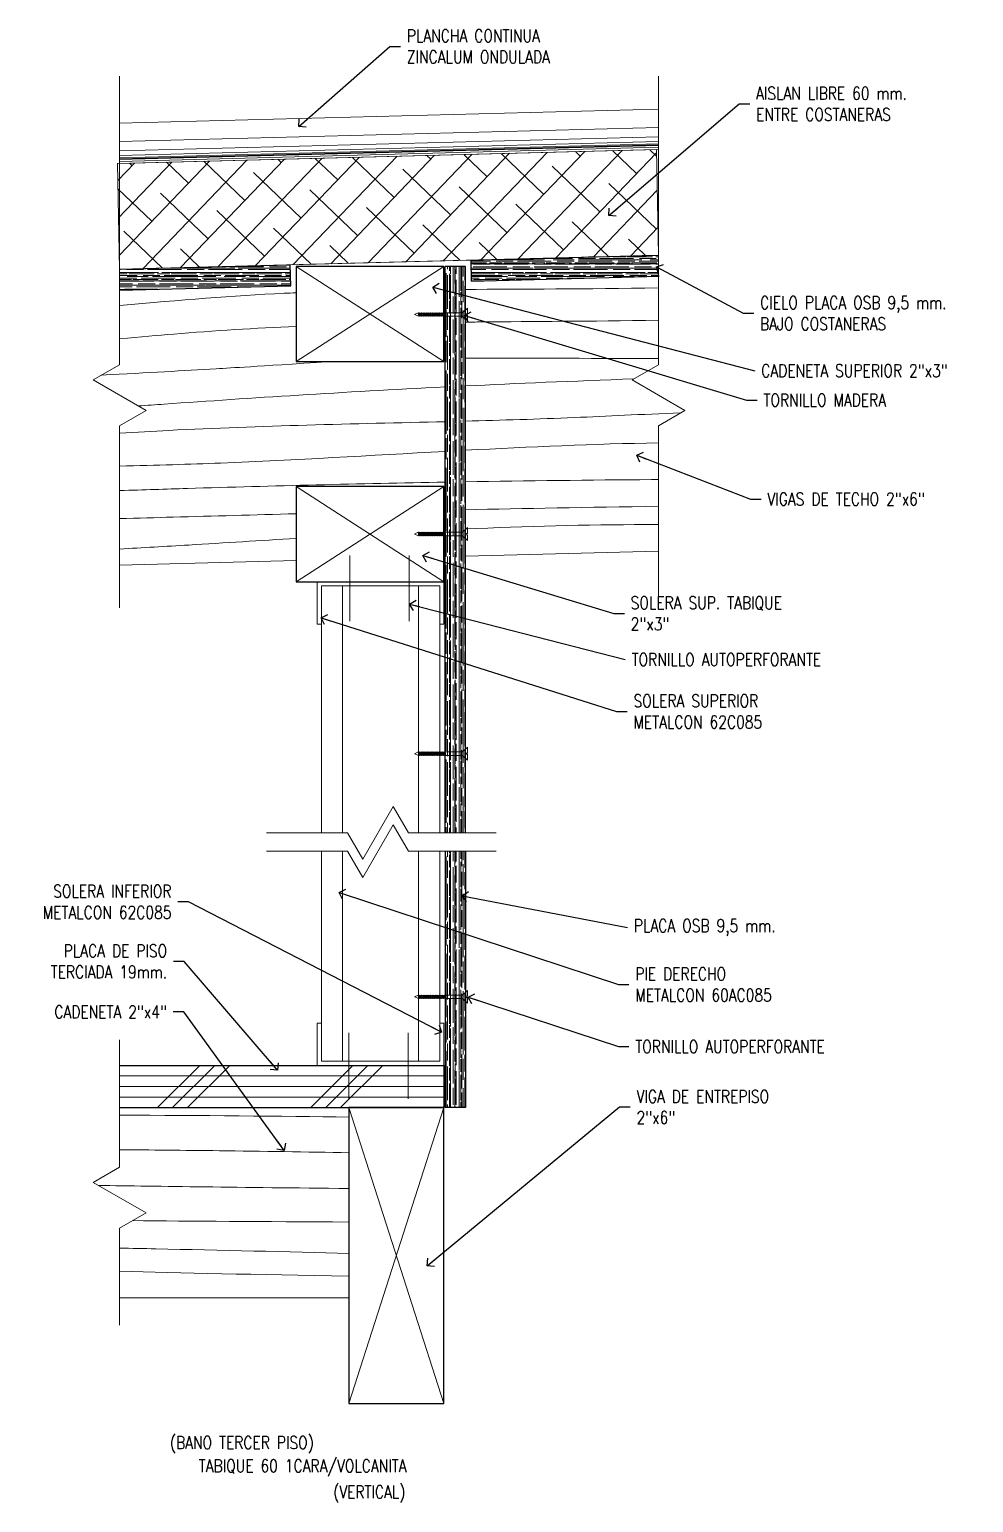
# Model space of a CAD drawing. Header units: metres. Extents: x -40 to 265, y 63 to 163.
# Drawn here: x -37.061 to -36.614, y 64.459 to 65.156 of the extents above; entities that cross this region are included whole.
import ezdxf

# ---------------------------------------------------------------- set-up
doc = ezdxf.new("R2010")
doc.units = ezdxf.units.M
doc.header["$LTSCALE"] = 5
doc.header["$MEASUREMENT"] = 0
doc.linetypes.add('CENTER', pattern=[2, 1.25, -0.25, 0.25, -0.25])
doc.layers.get('0').update_dxf_attribs({"color": 30})
for name, color, linetype, lineweight in [('A-ANNO-DIMS', 3, 'Continuous', 18), ('A-ANNO-SYMB', 3, 'Continuous', 18), ('A-ANNO-TEXT', 3, 'Continuous', 18), ('A-DETL-MBND', 3, 'Continuous', 18), ('A-DETL-MCUT', 4, 'Continuous', 25), ('A-DETL-PATT', 8, 'Continuous', 18)]:
    doc.layers.add(name, color=color, linetype=linetype, lineweight=lineweight)
doc.styles.add('E-ROMANS', font='romans.shx', dxfattribs={"width": 0.8})
doc.dimstyles.new('E-0001_ARW_18', dxfattribs={"dimscale": 0.001, "dimtxt": 1.8, "dimasz": 1.8, "dimexe": 0.9, "dimexo": 0.6, "dimgap": 0.9, "dimtad": 0, "dimdec": 0, "dimlfac": 1000, "dimzin": 0, "dimdsep": 46, "dimtxsty": 'E-ROMANS', "dimblk": 'OPEN90', "dimcen": 0.9, "dimclrd": 256, "dimclre": 256, "dimclrt": 256, "dimadec": 0, "dimazin": 0, "dimtfac": 1, "dimtdec": 0, "dimtmove": 1, "dimatfit": 3, "dimldrblk": 'OPEN90', "dimfxl": 1, "dimtfill": 1, "dimtolj": 1, "dimtzin": 0, "dimarcsym": 0})
pattern_1 = [(90, (0.5942899, -1.0666082), (-0.002, 0.0044), [0.03, -0.004, 0.01, -0.002]), (90, (0.59329, -1.0639482), (-0.00266, -0.002), [0.006, -0.00066, 0.012, -0.0015]), (90, (0.5925899, -1.0656082), (-0.00134, 0.0104), [0.016, -0.0028, 0.008, -0.002])]
pattern_2 = [(0, (0, -1.0666082), (0.0044, 0.002), [0.03, -0.004, 0.01, -0.002]), (0, (0.00266, -1.0656082), (-0.002, 0.00266), [0.006, -0.00066, 0.012, -0.0015]), (0, (0.001, -1.0649082), (0.0104, 0.00134), [0.016, -0.0028, 0.008, -0.002])]

# ---------------------------------------------------------------- blocks, each defined once
blk = doc.blocks.new('_Open90')
at = {"color": 0, "linetype": 'ByBlock', "lineweight": -2}
for p, q in [((0, 0), (-1, 0)), ((-0.5, 0.5), (0, 0)), ((0, 0), (-0.5, -0.5))]:
    blk.add_line(p, q, dxfattribs=at)

msp = doc.modelspace()

# ---------------------------------------------------------------- hatches: boundary and pattern name
at = {"layer": 'A-DETL-PATT'}
h = msp.add_hatch(dxfattribs=at)
h.set_pattern_fill('ANSI38', color=256, scale=0.1, angle=1.213731, style=0)
h.set_pattern_definition([(46.21373, (0, -1.066608), (-0.009024076, 0.0086496273), []), (136.21373, (0, -1.066608), (-0.0266977793, 0.0082751786), [0.03125, -0.01875])])
h.paths.add_polyline_path([(-37.019372, 65.092916), (-36.764316, 65.099547), (-36.763257, 65.049558), (-37.018313, 65.042927)])
h = msp.add_hatch(dxfattribs=at)
h.set_pattern_fill('AR-RROOF', color=256, scale=0.002, style=0)
h.set_pattern_definition(pattern_2)
h.paths.add_polyline_path([(-36.763257, 65.039555), (-36.763257, 65.049558), (-36.851999, 65.047251), (-36.851739, 65.037254)])
h = msp.add_hatch(dxfattribs=at)
h.set_pattern_fill('AR-RROOF', color=256, scale=0.002, style=0)
h.set_pattern_definition(pattern_2)
h.paths.add_polyline_path([(-37.018313, 65.042927), (-37.018313, 65.032924), (-36.937362, 65.035028), (-36.937622, 65.045025)])
h = msp.add_hatch(dxfattribs=at)
h.set_pattern_fill('AR-RROOF', color=256, scale=0.002, angle=90, style=0)
h.set_pattern_definition(pattern_1)
h.paths.add_polyline_path([(-36.864194, 64.776248), (-36.854694, 64.776248), (-36.854694, 65.044246), (-36.864194, 65.044246)])
h = msp.add_hatch(dxfattribs=at)
h.set_pattern_fill('AR-RROOF', color=256, scale=0.002, angle=90, style=0)
h.set_pattern_definition(pattern_1)
h.paths.add_polyline_path([(-36.854694, 64.767607), (-36.864194, 64.767607), (-36.864194, 64.646242), (-36.854694, 64.646242)])

# ---------------------------------------------------------------- linework, layer by layer
at = {"layer": 'A-ANNO-DIMS'}
msp.add_lwpolyline([(-37.019372, 65.092916), (-36.764316, 65.099547), (-36.763257, 65.049558), (-37.018313, 65.042927)], close=True, dxfattribs=at)
at = {"layer": 'A-ANNO-SYMB'}
for p, q in [((-37.018313, 64.997732), (-37.018313, 65.134177)), ((-36.763257, 64.997732), (-36.763257, 65.134177)), ((-36.93481, 65.044198), (-36.86481, 64.999198)), ((-36.93481, 64.999198), (-36.86481, 65.044198)), ((-37.030813, 64.990515), (-37.018313, 64.997732)), ((-36.775757, 64.990515), (-36.763257, 64.997732)), ((-37.005813, 64.976081), (-37.030813, 64.990515)), ((-36.750757, 64.976081), (-36.775757, 64.990515)), ((-37.018313, 64.968864), (-37.005813, 64.976081)), ((-36.763257, 64.968864), (-36.750757, 64.976081)), ((-37.018313, 64.882777), (-37.018313, 64.968864)), ((-36.763257, 64.882777), (-36.763257, 64.968864)), ((-36.93481, 64.895047), (-36.86481, 64.940047)), ((-36.93481, 64.940047), (-36.86481, 64.895047)), ((-36.903231, 64.763748), (-36.888798, 64.788748)), ((-36.888798, 64.788748), (-36.881581, 64.776248)), ((-36.903231, 64.755107), (-36.888798, 64.780107)), ((-36.888798, 64.780107), (-36.881581, 64.767607)), ((-36.94878, 64.776248), (-36.910448, 64.776248)), ((-36.910448, 64.776248), (-36.903231, 64.763748)), ((-36.881581, 64.776248), (-36.840058, 64.776248)), ((-36.94878, 64.767607), (-36.910448, 64.767607)), ((-36.910448, 64.767607), (-36.903231, 64.755107)), ((-36.881581, 64.767607), (-36.840058, 64.767607)), ((-37.018313, 64.618091), (-37.018313, 64.678299)), ((-36.86481, 64.646242), (-36.90981, 64.506242)), ((-36.90981, 64.646242), (-36.86481, 64.506242)), ((-37.030813, 64.610874), (-37.018313, 64.618091)), ((-37.005813, 64.596441), (-37.030813, 64.610874)), ((-37.018313, 64.589224), (-37.005813, 64.596441)), ((-37.018313, 64.543279), (-37.018313, 64.589224))]:
    msp.add_line(p, q, dxfattribs=at)
at = {"layer": 'A-DETL-MBND'}
for p, q in [((-37.018313, 65.11195), (-36.763257, 65.118582)), ((-37.018313, 65.103264), (-36.763257, 65.109896)), ((-37.018313, 65.098921), (-36.763257, 65.105553)), ((-37.018386, 65.096748), (-36.763257, 65.103381)), ((-37.018358, 65.095663), (-36.763257, 65.102295)), ((-37.018344, 65.09512), (-36.763257, 65.101753)), ((-37.018334, 65.094744), (-36.763257, 65.101376)), ((-37.018313, 65.093944), (-36.763257, 65.100576)), ((-37.018313, 65.092944), (-36.763257, 65.099575)), ((-36.937622, 65.045025), (-36.851999, 65.047251)), ((-37.018313, 64.90288), (-36.93481, 64.905051)), ((-36.854694, 64.907134), (-36.763257, 64.909511)), ((-36.86481, 64.895047), (-36.92481, 64.895047)), ((-36.92481, 64.895047), (-36.92481, 64.875047)), ((-36.92281, 64.893047), (-36.92281, 64.776248)), ((-36.86681, 64.893047), (-36.92281, 64.893047)), ((-36.92281, 64.893047), (-36.92281, 64.875047)), ((-36.91281, 64.893047), (-36.91281, 64.776248)), ((-36.87681, 64.893047), (-36.87681, 64.776248)), ((-36.86681, 64.893047), (-36.86681, 64.776248)), ((-36.86681, 64.875047), (-36.86681, 64.893047)), ((-36.86481, 64.875047), (-36.86481, 64.895047)), ((-36.92481, 64.875047), (-36.92281, 64.875047)), ((-36.86681, 64.875047), (-36.86481, 64.875047)), ((-36.92281, 64.668242), (-36.92281, 64.767607)), ((-36.91281, 64.668242), (-36.91281, 64.767607)), ((-36.87681, 64.668242), (-36.87681, 64.767607)), ((-36.86681, 64.668242), (-36.86681, 64.767607)), ((-36.92481, 64.686242), (-36.92281, 64.686242)), ((-36.92481, 64.666242), (-36.92481, 64.686242)), ((-36.92281, 64.668242), (-36.92281, 64.686242)), ((-36.86681, 64.686242), (-36.86481, 64.686242)), ((-36.86681, 64.686242), (-36.86681, 64.668242)), ((-36.86481, 64.686242), (-36.86481, 64.666242)), ((-36.86681, 64.668242), (-36.92281, 64.668242)), ((-37.018313, 64.661242), (-36.86481, 64.661242)), ((-37.000323, 64.646242), (-36.980323, 64.666242)), ((-36.993252, 64.646242), (-36.973252, 64.666242)), ((-36.986181, 64.646242), (-36.966181, 64.666242)), ((-36.927874, 64.646242), (-36.907874, 64.666242)), ((-36.86481, 64.666242), (-36.92481, 64.666242)), ((-36.920803, 64.646242), (-36.900803, 64.666242)), ((-36.913732, 64.646242), (-36.893732, 64.666242)), ((-37.018313, 64.656242), (-36.86481, 64.656242)), ((-37.018313, 64.651242), (-36.86481, 64.651242)), ((-37.018313, 64.556242), (-36.90981, 64.556242))]:
    msp.add_line(p, q, dxfattribs=at)
at = {"layer": 'A-DETL-MBND', "linetype": 'CENTER'}
for p, q in [((-36.909419, 64.876322), (-36.909419, 64.907472)), ((-36.881278, 64.876322), (-36.881278, 64.907472)), ((-36.909849, 64.681581), (-36.909849, 64.650431)), ((-36.881708, 64.681581), (-36.881708, 64.650431))]:
    msp.add_line(p, q, dxfattribs=at)
at = {"layer": 'A-DETL-MBND'}
for points in [[(-36.877058, 65.022322), (-36.87873, 65.021492)], [(-36.876673, 65.020674), (-36.877058, 65.022322)], [(-36.876557, 65.021896), (-36.877058, 65.022322)], [(-36.875948, 65.021896), (-36.876449, 65.022322), (-36.876557, 65.021896)], [(-36.876369, 65.021089), (-36.876557, 65.021896)], [(-36.876064, 65.020674), (-36.876449, 65.022322)], [(-36.87534, 65.021896), (-36.875841, 65.022322), (-36.875948, 65.021896)], [(-36.87576, 65.021089), (-36.875948, 65.021896)], [(-36.875456, 65.020674), (-36.875841, 65.022322)], [(-36.874731, 65.021896), (-36.875232, 65.022322), (-36.87534, 65.021896)], [(-36.875151, 65.021089), (-36.87534, 65.021896)], [(-36.874847, 65.020674), (-36.875232, 65.022322)], [(-36.874122, 65.021896), (-36.874623, 65.022322), (-36.874731, 65.021896)], [(-36.874543, 65.021089), (-36.874731, 65.021896)], [(-36.874238, 65.020674), (-36.874623, 65.022322)], [(-36.873514, 65.021896), (-36.874015, 65.022322), (-36.874122, 65.021896)], [(-36.873934, 65.021089), (-36.874122, 65.021896)], [(-36.87363, 65.020674), (-36.874015, 65.022322)], [(-36.872905, 65.021896), (-36.873406, 65.022322), (-36.873514, 65.021896)], [(-36.873325, 65.021089), (-36.873514, 65.021896)], [(-36.872736, 65.021062), (-36.873021, 65.020674), (-36.873406, 65.022322)], [(-36.873021, 65.020674), (-36.873406, 65.022322)], [(-36.872296, 65.021896), (-36.872797, 65.022322), (-36.872905, 65.021896)], [(-36.872736, 65.02227), (-36.872797, 65.022322), (-36.872905, 65.021896)], [(-36.872736, 65.021173), (-36.872905, 65.021896)], [(-36.872717, 65.021089), (-36.872905, 65.021896)], [(-36.872412, 65.020674), (-36.872797, 65.022322)], [(-36.872797, 65.022322), (-36.872736, 65.02206)], [(-36.871688, 65.021896), (-36.872189, 65.022322), (-36.872296, 65.021896)], [(-36.872108, 65.021089), (-36.872296, 65.021896)], [(-36.871804, 65.020674), (-36.872189, 65.022322)], [(-36.871079, 65.021896), (-36.87158, 65.022322), (-36.871688, 65.021896)], [(-36.871499, 65.021089), (-36.871688, 65.021896)], [(-36.870971, 65.022322), (-36.870586, 65.020674), (-36.870891, 65.021089), (-36.871195, 65.020674), (-36.87158, 65.022322)], [(-36.87047, 65.021896), (-36.870971, 65.022322), (-36.871079, 65.021896)], [(-36.870891, 65.021089), (-36.871079, 65.021896)], [(-36.869862, 65.021896), (-36.870363, 65.022322), (-36.87047, 65.021896)], [(-36.870282, 65.021089), (-36.87047, 65.021896)], [(-36.869978, 65.020674), (-36.870363, 65.022322)], [(-36.869253, 65.021896), (-36.869754, 65.022322), (-36.869862, 65.021896)], [(-36.869673, 65.021089), (-36.869862, 65.021896)], [(-36.869369, 65.020674), (-36.869754, 65.022322)], [(-36.868644, 65.021896), (-36.869145, 65.022322), (-36.869253, 65.021896)], [(-36.869065, 65.021089), (-36.869253, 65.021896)], [(-36.86876, 65.020674), (-36.869145, 65.022322)], [(-36.868036, 65.021896), (-36.868537, 65.022322), (-36.868644, 65.021896)], [(-36.868456, 65.021089), (-36.868644, 65.021896)], [(-36.868152, 65.020674), (-36.868537, 65.022322)], [(-36.867427, 65.021896), (-36.867928, 65.022322), (-36.868036, 65.021896)], [(-36.867847, 65.021089), (-36.868036, 65.021896)], [(-36.867543, 65.020674), (-36.867928, 65.022322)], [(-36.866818, 65.021896), (-36.867319, 65.022322), (-36.867427, 65.021896)], [(-36.867239, 65.021089), (-36.867427, 65.021896)], [(-36.866934, 65.020674), (-36.867319, 65.022322)], [(-36.86621, 65.021896), (-36.866711, 65.022322), (-36.866818, 65.021896)], [(-36.86663, 65.021089), (-36.866818, 65.021896)], [(-36.866326, 65.020674), (-36.866711, 65.022322)], [(-36.865601, 65.021896), (-36.866102, 65.022322), (-36.86621, 65.021896)], [(-36.866021, 65.021089), (-36.86621, 65.021896)], [(-36.865717, 65.020674), (-36.866102, 65.022322)], [(-36.864993, 65.021896), (-36.865493, 65.022322), (-36.865601, 65.021896)], [(-36.865413, 65.021089), (-36.865601, 65.021896)], [(-36.865108, 65.020674), (-36.865493, 65.022322)], [(-36.864384, 65.021896), (-36.864885, 65.022322), (-36.864993, 65.021896)], [(-36.864804, 65.021089), (-36.864993, 65.021896)], [(-36.864276, 65.022322), (-36.864384, 65.021896), (-36.864195, 65.021089), (-36.8645, 65.020674), (-36.864885, 65.022322)], [(-36.863891, 65.020674), (-36.856108, 65.020674), (-36.85373, 65.018452), (-36.85373, 65.02121), (-36.854832, 65.02121), (-36.854832, 65.021775), (-36.85373, 65.021775), (-36.85373, 65.024533), (-36.856095, 65.022322), (-36.864276, 65.022322)], [(-36.863891, 65.020674), (-36.864276, 65.022322)], [(-36.876673, 65.020674), (-36.87873, 65.021492)], [(-36.876673, 65.020674), (-36.876369, 65.021089)], [(-36.876064, 65.020674), (-36.876369, 65.021089)], [(-36.876064, 65.020674), (-36.87576, 65.021089)], [(-36.875456, 65.020674), (-36.87576, 65.021089)], [(-36.875456, 65.020674), (-36.875151, 65.021089)], [(-36.874847, 65.020674), (-36.875151, 65.021089)], [(-36.874847, 65.020674), (-36.874543, 65.021089)], [(-36.874238, 65.020674), (-36.874543, 65.021089)], [(-36.874238, 65.020674), (-36.873934, 65.021089)], [(-36.87363, 65.020674), (-36.873934, 65.021089)], [(-36.87363, 65.020674), (-36.873325, 65.021089)], [(-36.873021, 65.020674), (-36.873325, 65.021089)], [(-36.873021, 65.020674), (-36.873325, 65.021089)], [(-36.873021, 65.020674), (-36.872717, 65.021089)], [(-36.872412, 65.020674), (-36.872717, 65.021089)], [(-36.872412, 65.020674), (-36.872108, 65.021089)], [(-36.871804, 65.020674), (-36.872108, 65.021089)], [(-36.871804, 65.020674), (-36.871499, 65.021089)], [(-36.871195, 65.020674), (-36.871499, 65.021089)], [(-36.870586, 65.020674), (-36.870282, 65.021089)], [(-36.869978, 65.020674), (-36.870282, 65.021089)], [(-36.869978, 65.020674), (-36.869673, 65.021089)], [(-36.869369, 65.020674), (-36.869673, 65.021089)], [(-36.869369, 65.020674), (-36.869065, 65.021089)], [(-36.86876, 65.020674), (-36.869065, 65.021089)], [(-36.86876, 65.020674), (-36.868456, 65.021089)], [(-36.868152, 65.020674), (-36.868456, 65.021089)], [(-36.868152, 65.020674), (-36.867847, 65.021089)], [(-36.867543, 65.020674), (-36.867847, 65.021089)], [(-36.867543, 65.020674), (-36.867239, 65.021089)], [(-36.866934, 65.020674), (-36.867239, 65.021089)], [(-36.866934, 65.020674), (-36.86663, 65.021089)], [(-36.866326, 65.020674), (-36.86663, 65.021089)], [(-36.866326, 65.020674), (-36.866021, 65.021089)], [(-36.865717, 65.020674), (-36.866021, 65.021089)], [(-36.865717, 65.020674), (-36.865413, 65.021089)], [(-36.865108, 65.020674), (-36.865413, 65.021089)], [(-36.865108, 65.020674), (-36.864804, 65.021089)], [(-36.8645, 65.020674), (-36.864804, 65.021089)], [(-36.863891, 65.020674), (-36.864195, 65.021089)], [(-36.877058, 64.918429), (-36.87873, 64.9176)], [(-36.876673, 64.916782), (-36.87873, 64.9176)], [(-36.876673, 64.916782), (-36.877058, 64.918429)], [(-36.876557, 64.918003), (-36.877058, 64.918429)], [(-36.876673, 64.916782), (-36.876369, 64.917196)], [(-36.875948, 64.918003), (-36.876449, 64.918429), (-36.876557, 64.918003)], [(-36.876369, 64.917196), (-36.876557, 64.918003)], [(-36.876064, 64.916782), (-36.876449, 64.918429)], [(-36.876064, 64.916782), (-36.876369, 64.917196)], [(-36.876064, 64.916782), (-36.87576, 64.917196)], [(-36.87534, 64.918003), (-36.875841, 64.918429), (-36.875948, 64.918003)], [(-36.87576, 64.917196), (-36.875948, 64.918003)], [(-36.875456, 64.916782), (-36.875841, 64.918429)], [(-36.875456, 64.916782), (-36.87576, 64.917196)], [(-36.875456, 64.916782), (-36.875151, 64.917196)], [(-36.874731, 64.918003), (-36.875232, 64.918429), (-36.87534, 64.918003)], [(-36.875151, 64.917196), (-36.87534, 64.918003)], [(-36.874847, 64.916782), (-36.875232, 64.918429)], [(-36.874847, 64.916782), (-36.875151, 64.917196)], [(-36.874847, 64.916782), (-36.874543, 64.917196)], [(-36.874122, 64.918003), (-36.874623, 64.918429), (-36.874731, 64.918003)], [(-36.874543, 64.917196), (-36.874731, 64.918003)], [(-36.874238, 64.916782), (-36.874623, 64.918429)], [(-36.874238, 64.916782), (-36.874543, 64.917196)], [(-36.874238, 64.916782), (-36.873934, 64.917196)], [(-36.873514, 64.918003), (-36.874015, 64.918429), (-36.874122, 64.918003)], [(-36.873934, 64.917196), (-36.874122, 64.918003)], [(-36.87363, 64.916782), (-36.874015, 64.918429)], [(-36.87363, 64.916782), (-36.873934, 64.917196)], [(-36.87363, 64.916782), (-36.873325, 64.917196)], [(-36.872905, 64.918003), (-36.873406, 64.918429), (-36.873514, 64.918003)], [(-36.873325, 64.917196), (-36.873514, 64.918003)], [(-36.872736, 64.91717), (-36.873021, 64.916782), (-36.873406, 64.918429)], [(-36.873021, 64.916782), (-36.873406, 64.918429)], [(-36.873021, 64.916782), (-36.873325, 64.917196)], [(-36.873021, 64.916782), (-36.873325, 64.917196)], [(-36.873021, 64.916782), (-36.872717, 64.917196)], [(-36.872296, 64.918003), (-36.872797, 64.918429), (-36.872905, 64.918003)], [(-36.872736, 64.918377), (-36.872797, 64.918429), (-36.872905, 64.918003)], [(-36.872736, 64.91728), (-36.872905, 64.918003)], [(-36.872717, 64.917196), (-36.872905, 64.918003)], [(-36.872412, 64.916782), (-36.872797, 64.918429)], [(-36.872797, 64.918429), (-36.872736, 64.918168)], [(-36.872412, 64.916782), (-36.872717, 64.917196)], [(-36.872412, 64.916782), (-36.872108, 64.917196)], [(-36.871688, 64.918003), (-36.872189, 64.918429), (-36.872296, 64.918003)], [(-36.872108, 64.917196), (-36.872296, 64.918003)], [(-36.871804, 64.916782), (-36.872189, 64.918429)], [(-36.871804, 64.916782), (-36.872108, 64.917196)], [(-36.871804, 64.916782), (-36.871499, 64.917196)], [(-36.871079, 64.918003), (-36.87158, 64.918429), (-36.871688, 64.918003)], [(-36.871499, 64.917196), (-36.871688, 64.918003)], [(-36.870971, 64.918429), (-36.870586, 64.916782), (-36.870891, 64.917196), (-36.871195, 64.916782), (-36.87158, 64.918429)], [(-36.871195, 64.916782), (-36.871499, 64.917196)], [(-36.87047, 64.918003), (-36.870971, 64.918429), (-36.871079, 64.918003)], [(-36.870891, 64.917196), (-36.871079, 64.918003)], [(-36.870586, 64.916782), (-36.870282, 64.917196)], [(-36.869862, 64.918003), (-36.870363, 64.918429), (-36.87047, 64.918003)], [(-36.870282, 64.917196), (-36.87047, 64.918003)], [(-36.869978, 64.916782), (-36.870363, 64.918429)], [(-36.869978, 64.916782), (-36.870282, 64.917196)], [(-36.869978, 64.916782), (-36.869673, 64.917196)], [(-36.869253, 64.918003), (-36.869754, 64.918429), (-36.869862, 64.918003)], [(-36.869673, 64.917196), (-36.869862, 64.918003)], [(-36.869369, 64.916782), (-36.869754, 64.918429)], [(-36.869369, 64.916782), (-36.869673, 64.917196)], [(-36.869369, 64.916782), (-36.869065, 64.917196)], [(-36.868644, 64.918003), (-36.869145, 64.918429), (-36.869253, 64.918003)], [(-36.869065, 64.917196), (-36.869253, 64.918003)], [(-36.86876, 64.916782), (-36.869145, 64.918429)], [(-36.86876, 64.916782), (-36.869065, 64.917196)], [(-36.86876, 64.916782), (-36.868456, 64.917196)], [(-36.868036, 64.918003), (-36.868537, 64.918429), (-36.868644, 64.918003)], [(-36.868456, 64.917196), (-36.868644, 64.918003)], [(-36.868152, 64.916782), (-36.868537, 64.918429)], [(-36.868152, 64.916782), (-36.868456, 64.917196)], [(-36.868152, 64.916782), (-36.867847, 64.917196)], [(-36.867427, 64.918003), (-36.867928, 64.918429), (-36.868036, 64.918003)], [(-36.867847, 64.917196), (-36.868036, 64.918003)], [(-36.867543, 64.916782), (-36.867928, 64.918429)], [(-36.867543, 64.916782), (-36.867847, 64.917196)], [(-36.867543, 64.916782), (-36.867239, 64.917196)], [(-36.866818, 64.918003), (-36.867319, 64.918429), (-36.867427, 64.918003)], [(-36.867239, 64.917196), (-36.867427, 64.918003)], [(-36.866934, 64.916782), (-36.867319, 64.918429)], [(-36.866934, 64.916782), (-36.867239, 64.917196)], [(-36.866934, 64.916782), (-36.86663, 64.917196)], [(-36.86621, 64.918003), (-36.866711, 64.918429), (-36.866818, 64.918003)], [(-36.86663, 64.917196), (-36.866818, 64.918003)], [(-36.866326, 64.916782), (-36.866711, 64.918429)], [(-36.866326, 64.916782), (-36.86663, 64.917196)], [(-36.866326, 64.916782), (-36.866021, 64.917196)], [(-36.865601, 64.918003), (-36.866102, 64.918429), (-36.86621, 64.918003)], [(-36.866021, 64.917196), (-36.86621, 64.918003)], [(-36.865717, 64.916782), (-36.866102, 64.918429)], [(-36.865717, 64.916782), (-36.866021, 64.917196)], [(-36.865717, 64.916782), (-36.865413, 64.917196)], [(-36.864993, 64.918003), (-36.865493, 64.918429), (-36.865601, 64.918003)], [(-36.865413, 64.917196), (-36.865601, 64.918003)], [(-36.865108, 64.916782), (-36.865493, 64.918429)], [(-36.865108, 64.916782), (-36.865413, 64.917196)], [(-36.865108, 64.916782), (-36.864804, 64.917196)], [(-36.864384, 64.918003), (-36.864885, 64.918429), (-36.864993, 64.918003)], [(-36.864804, 64.917196), (-36.864993, 64.918003)], [(-36.864276, 64.918429), (-36.864384, 64.918003), (-36.864195, 64.917196), (-36.8645, 64.916782), (-36.864885, 64.918429)], [(-36.8645, 64.916782), (-36.864804, 64.917196)], [(-36.863891, 64.916782), (-36.856108, 64.916782), (-36.85373, 64.914559), (-36.85373, 64.917317), (-36.854832, 64.917317), (-36.854832, 64.917882), (-36.85373, 64.917882), (-36.85373, 64.92064), (-36.856095, 64.918429), (-36.864276, 64.918429)], [(-36.863891, 64.916782), (-36.864276, 64.918429)], [(-36.863891, 64.916782), (-36.864195, 64.917196)], [(-36.877058, 64.814537), (-36.87873, 64.813707)], [(-36.876673, 64.812889), (-36.87873, 64.813707)], [(-36.876673, 64.812889), (-36.877058, 64.814537)], [(-36.876557, 64.81411), (-36.877058, 64.814537)], [(-36.876673, 64.812889), (-36.876369, 64.813304)], [(-36.875948, 64.81411), (-36.876449, 64.814537), (-36.876557, 64.81411)], [(-36.876369, 64.813304), (-36.876557, 64.81411)], [(-36.876064, 64.812889), (-36.876449, 64.814537)], [(-36.876064, 64.812889), (-36.876369, 64.813304)], [(-36.876064, 64.812889), (-36.87576, 64.813304)], [(-36.87534, 64.81411), (-36.875841, 64.814537), (-36.875948, 64.81411)], [(-36.87576, 64.813304), (-36.875948, 64.81411)], [(-36.875456, 64.812889), (-36.875841, 64.814537)], [(-36.875456, 64.812889), (-36.87576, 64.813304)], [(-36.875456, 64.812889), (-36.875151, 64.813304)], [(-36.874731, 64.81411), (-36.875232, 64.814537), (-36.87534, 64.81411)], [(-36.875151, 64.813304), (-36.87534, 64.81411)], [(-36.874847, 64.812889), (-36.875232, 64.814537)], [(-36.874847, 64.812889), (-36.875151, 64.813304)], [(-36.874847, 64.812889), (-36.874543, 64.813304)], [(-36.874122, 64.81411), (-36.874623, 64.814537), (-36.874731, 64.81411)], [(-36.874543, 64.813304), (-36.874731, 64.81411)], [(-36.874238, 64.812889), (-36.874623, 64.814537)], [(-36.874238, 64.812889), (-36.874543, 64.813304)], [(-36.874238, 64.812889), (-36.873934, 64.813304)], [(-36.873514, 64.81411), (-36.874015, 64.814537), (-36.874122, 64.81411)], [(-36.873934, 64.813304), (-36.874122, 64.81411)], [(-36.87363, 64.812889), (-36.874015, 64.814537)], [(-36.87363, 64.812889), (-36.873934, 64.813304)], [(-36.87363, 64.812889), (-36.873325, 64.813304)], [(-36.872905, 64.81411), (-36.873406, 64.814537), (-36.873514, 64.81411)], [(-36.873325, 64.813304), (-36.873514, 64.81411)], [(-36.872736, 64.813277), (-36.873021, 64.812889), (-36.873406, 64.814537)], [(-36.873021, 64.812889), (-36.873406, 64.814537)], [(-36.873021, 64.812889), (-36.873325, 64.813304)], [(-36.873021, 64.812889), (-36.873325, 64.813304)], [(-36.873021, 64.812889), (-36.872717, 64.813304)], [(-36.872296, 64.81411), (-36.872797, 64.814537), (-36.872905, 64.81411)], [(-36.872736, 64.814485), (-36.872797, 64.814537), (-36.872905, 64.81411)], [(-36.872736, 64.813388), (-36.872905, 64.81411)], [(-36.872717, 64.813304), (-36.872905, 64.81411)], [(-36.872412, 64.812889), (-36.872797, 64.814537)], [(-36.872797, 64.814537), (-36.872736, 64.814275)], [(-36.872412, 64.812889), (-36.872717, 64.813304)], [(-36.872412, 64.812889), (-36.872108, 64.813304)], [(-36.871688, 64.81411), (-36.872189, 64.814537), (-36.872296, 64.81411)], [(-36.872108, 64.813304), (-36.872296, 64.81411)], [(-36.871804, 64.812889), (-36.872189, 64.814537)], [(-36.871804, 64.812889), (-36.872108, 64.813304)], [(-36.871804, 64.812889), (-36.871499, 64.813304)], [(-36.871079, 64.81411), (-36.87158, 64.814537), (-36.871688, 64.81411)], [(-36.871499, 64.813304), (-36.871688, 64.81411)], [(-36.870971, 64.814537), (-36.870586, 64.812889), (-36.870891, 64.813304), (-36.871195, 64.812889), (-36.87158, 64.814537)], [(-36.871195, 64.812889), (-36.871499, 64.813304)], [(-36.87047, 64.81411), (-36.870971, 64.814537), (-36.871079, 64.81411)], [(-36.870891, 64.813304), (-36.871079, 64.81411)], [(-36.870586, 64.812889), (-36.870282, 64.813304)], [(-36.869862, 64.81411), (-36.870363, 64.814537), (-36.87047, 64.81411)], [(-36.870282, 64.813304), (-36.87047, 64.81411)], [(-36.869978, 64.812889), (-36.870363, 64.814537)], [(-36.869978, 64.812889), (-36.870282, 64.813304)], [(-36.869978, 64.812889), (-36.869673, 64.813304)], [(-36.869253, 64.81411), (-36.869754, 64.814537), (-36.869862, 64.81411)], [(-36.869673, 64.813304), (-36.869862, 64.81411)], [(-36.869369, 64.812889), (-36.869754, 64.814537)], [(-36.869369, 64.812889), (-36.869673, 64.813304)], [(-36.869369, 64.812889), (-36.869065, 64.813304)], [(-36.868644, 64.81411), (-36.869145, 64.814537), (-36.869253, 64.81411)], [(-36.869065, 64.813304), (-36.869253, 64.81411)], [(-36.86876, 64.812889), (-36.869145, 64.814537)], [(-36.86876, 64.812889), (-36.869065, 64.813304)], [(-36.86876, 64.812889), (-36.868456, 64.813304)], [(-36.868036, 64.81411), (-36.868537, 64.814537), (-36.868644, 64.81411)], [(-36.868456, 64.813304), (-36.868644, 64.81411)], [(-36.868152, 64.812889), (-36.868537, 64.814537)], [(-36.868152, 64.812889), (-36.868456, 64.813304)], [(-36.868152, 64.812889), (-36.867847, 64.813304)], [(-36.867427, 64.81411), (-36.867928, 64.814537), (-36.868036, 64.81411)], [(-36.867847, 64.813304), (-36.868036, 64.81411)], [(-36.867543, 64.812889), (-36.867928, 64.814537)], [(-36.867543, 64.812889), (-36.867847, 64.813304)], [(-36.867543, 64.812889), (-36.867239, 64.813304)], [(-36.866818, 64.81411), (-36.867319, 64.814537), (-36.867427, 64.81411)], [(-36.867239, 64.813304), (-36.867427, 64.81411)], [(-36.866934, 64.812889), (-36.867319, 64.814537)], [(-36.866934, 64.812889), (-36.867239, 64.813304)], [(-36.866934, 64.812889), (-36.86663, 64.813304)], [(-36.86621, 64.81411), (-36.866711, 64.814537), (-36.866818, 64.81411)], [(-36.86663, 64.813304), (-36.866818, 64.81411)], [(-36.866326, 64.812889), (-36.866711, 64.814537)], [(-36.866326, 64.812889), (-36.86663, 64.813304)], [(-36.866326, 64.812889), (-36.866021, 64.813304)], [(-36.865601, 64.81411), (-36.866102, 64.814537), (-36.86621, 64.81411)], [(-36.866021, 64.813304), (-36.86621, 64.81411)], [(-36.865717, 64.812889), (-36.866102, 64.814537)], [(-36.865717, 64.812889), (-36.866021, 64.813304)], [(-36.865717, 64.812889), (-36.865413, 64.813304)], [(-36.864993, 64.81411), (-36.865493, 64.814537), (-36.865601, 64.81411)], [(-36.865413, 64.813304), (-36.865601, 64.81411)], [(-36.865108, 64.812889), (-36.865493, 64.814537)], [(-36.865108, 64.812889), (-36.865413, 64.813304)], [(-36.865108, 64.812889), (-36.864804, 64.813304)], [(-36.864384, 64.81411), (-36.864885, 64.814537), (-36.864993, 64.81411)], [(-36.864804, 64.813304), (-36.864993, 64.81411)], [(-36.864276, 64.814537), (-36.864384, 64.81411), (-36.864195, 64.813304), (-36.8645, 64.812889), (-36.864885, 64.814537)], [(-36.8645, 64.812889), (-36.864804, 64.813304)], [(-36.863891, 64.812889), (-36.856108, 64.812889), (-36.85373, 64.810667), (-36.85373, 64.813425), (-36.854832, 64.813425), (-36.854832, 64.813989), (-36.85373, 64.813989), (-36.85373, 64.816747), (-36.856095, 64.814537), (-36.864276, 64.814537)], [(-36.863891, 64.812889), (-36.864276, 64.814537)], [(-36.863891, 64.812889), (-36.864195, 64.813304)], [(-36.863891, 64.697856), (-36.856108, 64.697856), (-36.85373, 64.695634), (-36.85373, 64.698392), (-36.854832, 64.698392), (-36.854832, 64.698957), (-36.85373, 64.698957), (-36.85373, 64.701715), (-36.856095, 64.699504), (-36.864276, 64.699504)], [(-36.877058, 64.699504), (-36.87873, 64.698674)], [(-36.876673, 64.697856), (-36.87873, 64.698674)], [(-36.876673, 64.697856), (-36.877058, 64.699504)], [(-36.876557, 64.699078), (-36.877058, 64.699504)], [(-36.876673, 64.697856), (-36.876369, 64.698271)], [(-36.875948, 64.699078), (-36.876449, 64.699504), (-36.876557, 64.699078)], [(-36.876369, 64.698271), (-36.876557, 64.699078)], [(-36.876064, 64.697856), (-36.876449, 64.699504)], [(-36.876064, 64.697856), (-36.876369, 64.698271)], [(-36.876064, 64.697856), (-36.87576, 64.698271)], [(-36.87534, 64.699078), (-36.875841, 64.699504), (-36.875948, 64.699078)], [(-36.87576, 64.698271), (-36.875948, 64.699078)], [(-36.875456, 64.697856), (-36.875841, 64.699504)], [(-36.875456, 64.697856), (-36.87576, 64.698271)], [(-36.875456, 64.697856), (-36.875151, 64.698271)], [(-36.874731, 64.699078), (-36.875232, 64.699504), (-36.87534, 64.699078)], [(-36.875151, 64.698271), (-36.87534, 64.699078)], [(-36.874847, 64.697856), (-36.875232, 64.699504)], [(-36.874847, 64.697856), (-36.875151, 64.698271)], [(-36.874847, 64.697856), (-36.874543, 64.698271)], [(-36.874122, 64.699078), (-36.874623, 64.699504), (-36.874731, 64.699078)], [(-36.874543, 64.698271), (-36.874731, 64.699078)], [(-36.874238, 64.697856), (-36.874623, 64.699504)], [(-36.874238, 64.697856), (-36.874543, 64.698271)], [(-36.874238, 64.697856), (-36.873934, 64.698271)], [(-36.873514, 64.699078), (-36.874015, 64.699504), (-36.874122, 64.699078)], [(-36.873934, 64.698271), (-36.874122, 64.699078)], [(-36.87363, 64.697856), (-36.874015, 64.699504)], [(-36.87363, 64.697856), (-36.873934, 64.698271)], [(-36.87363, 64.697856), (-36.873325, 64.698271)], [(-36.872905, 64.699078), (-36.873406, 64.699504), (-36.873514, 64.699078)], [(-36.873325, 64.698271), (-36.873514, 64.699078)], [(-36.872736, 64.698244), (-36.873021, 64.697856), (-36.873406, 64.699504)], [(-36.873021, 64.697856), (-36.873406, 64.699504)], [(-36.873021, 64.697856), (-36.873325, 64.698271)], [(-36.873021, 64.697856), (-36.873325, 64.698271)], [(-36.873021, 64.697856), (-36.872717, 64.698271)], [(-36.872296, 64.699078), (-36.872797, 64.699504), (-36.872905, 64.699078)], [(-36.872736, 64.699452), (-36.872797, 64.699504), (-36.872905, 64.699078)], [(-36.872736, 64.698355), (-36.872905, 64.699078)], [(-36.872717, 64.698271), (-36.872905, 64.699078)], [(-36.872412, 64.697856), (-36.872797, 64.699504)], [(-36.872797, 64.699504), (-36.872736, 64.699242)], [(-36.872412, 64.697856), (-36.872717, 64.698271)], [(-36.872412, 64.697856), (-36.872108, 64.698271)], [(-36.871688, 64.699078), (-36.872189, 64.699504), (-36.872296, 64.699078)], [(-36.872108, 64.698271), (-36.872296, 64.699078)], [(-36.871804, 64.697856), (-36.872189, 64.699504)], [(-36.871804, 64.697856), (-36.872108, 64.698271)], [(-36.871804, 64.697856), (-36.871499, 64.698271)], [(-36.871079, 64.699078), (-36.87158, 64.699504), (-36.871688, 64.699078)], [(-36.871499, 64.698271), (-36.871688, 64.699078)], [(-36.870971, 64.699504), (-36.870586, 64.697856), (-36.870891, 64.698271), (-36.871195, 64.697856), (-36.87158, 64.699504)], [(-36.871195, 64.697856), (-36.871499, 64.698271)], [(-36.87047, 64.699078), (-36.870971, 64.699504), (-36.871079, 64.699078)], [(-36.870891, 64.698271), (-36.871079, 64.699078)], [(-36.870586, 64.697856), (-36.870282, 64.698271)], [(-36.869862, 64.699078), (-36.870363, 64.699504), (-36.87047, 64.699078)], [(-36.870282, 64.698271), (-36.87047, 64.699078)], [(-36.869978, 64.697856), (-36.870363, 64.699504)], [(-36.869978, 64.697856), (-36.870282, 64.698271)], [(-36.869978, 64.697856), (-36.869673, 64.698271)], [(-36.869253, 64.699078), (-36.869754, 64.699504), (-36.869862, 64.699078)], [(-36.869673, 64.698271), (-36.869862, 64.699078)], [(-36.869369, 64.697856), (-36.869754, 64.699504)], [(-36.869369, 64.697856), (-36.869673, 64.698271)], [(-36.869369, 64.697856), (-36.869065, 64.698271)], [(-36.868644, 64.699078), (-36.869145, 64.699504), (-36.869253, 64.699078)], [(-36.869065, 64.698271), (-36.869253, 64.699078)], [(-36.86876, 64.697856), (-36.869145, 64.699504)], [(-36.86876, 64.697856), (-36.869065, 64.698271)], [(-36.86876, 64.697856), (-36.868456, 64.698271)], [(-36.868036, 64.699078), (-36.868537, 64.699504), (-36.868644, 64.699078)], [(-36.868456, 64.698271), (-36.868644, 64.699078)], [(-36.868152, 64.697856), (-36.868537, 64.699504)], [(-36.868152, 64.697856), (-36.868456, 64.698271)], [(-36.868152, 64.697856), (-36.867847, 64.698271)], [(-36.867427, 64.699078), (-36.867928, 64.699504), (-36.868036, 64.699078)], [(-36.867847, 64.698271), (-36.868036, 64.699078)], [(-36.867543, 64.697856), (-36.867928, 64.699504)], [(-36.867543, 64.697856), (-36.867847, 64.698271)], [(-36.867543, 64.697856), (-36.867239, 64.698271)], [(-36.866818, 64.699078), (-36.867319, 64.699504), (-36.867427, 64.699078)], [(-36.867239, 64.698271), (-36.867427, 64.699078)], [(-36.866934, 64.697856), (-36.867319, 64.699504)], [(-36.866934, 64.697856), (-36.867239, 64.698271)], [(-36.866934, 64.697856), (-36.86663, 64.698271)], [(-36.86621, 64.699078), (-36.866711, 64.699504), (-36.866818, 64.699078)], [(-36.86663, 64.698271), (-36.866818, 64.699078)], [(-36.866326, 64.697856), (-36.866711, 64.699504)], [(-36.866326, 64.697856), (-36.86663, 64.698271)], [(-36.866326, 64.697856), (-36.866021, 64.698271)], [(-36.865601, 64.699078), (-36.866102, 64.699504), (-36.86621, 64.699078)], [(-36.866021, 64.698271), (-36.86621, 64.699078)], [(-36.865717, 64.697856), (-36.866102, 64.699504)], [(-36.865717, 64.697856), (-36.866021, 64.698271)], [(-36.865717, 64.697856), (-36.865413, 64.698271)], [(-36.864993, 64.699078), (-36.865493, 64.699504), (-36.865601, 64.699078)], [(-36.865413, 64.698271), (-36.865601, 64.699078)], [(-36.865108, 64.697856), (-36.865493, 64.699504)], [(-36.865108, 64.697856), (-36.865413, 64.698271)], [(-36.865108, 64.697856), (-36.864804, 64.698271)], [(-36.864384, 64.699078), (-36.864885, 64.699504), (-36.864993, 64.699078)], [(-36.864804, 64.698271), (-36.864993, 64.699078)], [(-36.864276, 64.699504), (-36.864384, 64.699078), (-36.864195, 64.698271), (-36.8645, 64.697856), (-36.864885, 64.699504)], [(-36.8645, 64.697856), (-36.864804, 64.698271)], [(-36.863891, 64.697856), (-36.864276, 64.699504)], [(-36.863891, 64.697856), (-36.864195, 64.698271)]]:
    msp.add_lwpolyline(points, dxfattribs=at)
at = {"layer": 'A-DETL-MCUT'}
for p, q in [((-36.851999, 65.047251), (-36.763257, 65.049558)), ((-37.018313, 65.042927), (-36.937622, 65.045025)), ((-36.937362, 65.035028), (-36.937622, 65.045025)), ((-36.854694, 65.044246), (-36.864194, 65.044246)), ((-36.864194, 64.776248), (-36.864194, 65.044246)), ((-36.854694, 64.776248), (-36.854694, 65.044246)), ((-36.851739, 65.037254), (-36.851999, 65.047251)), ((-36.851739, 65.037254), (-36.762997, 65.039562)), ((-37.018313, 65.032924), (-36.937362, 65.035028)), ((-36.864194, 64.767607), (-36.864194, 64.646242)), ((-36.854694, 64.767607), (-36.854694, 64.646242)), ((-37.018313, 64.666242), (-36.86481, 64.666242)), ((-36.86481, 64.666242), (-36.86481, 64.646242)), ((-37.018313, 64.646242), (-36.86481, 64.646242)), ((-36.854694, 64.646242), (-36.864194, 64.646242))]:
    msp.add_line(p, q, dxfattribs=at)
for points in [[(-36.86481, 65.044198), (-36.93481, 65.044198), (-36.93481, 64.999198), (-36.86481, 64.999198)], [(-36.86481, 64.940047), (-36.93481, 64.940047), (-36.93481, 64.895047), (-36.86481, 64.895047)], [(-36.86481, 64.506242), (-36.86481, 64.646242), (-36.90981, 64.646242), (-36.90981, 64.506242)]]:
    msp.add_lwpolyline(points, close=True, dxfattribs=at)
at = {"layer": 'A-DETL-PATT'}
for points, knots in [([(-37.018313, 65.025804), (-36.989084, 65.028354), (-36.962927, 65.030481), (-36.936714, 65.031687), (-36.93481, 65.03177)], [0.091724813, 0.091724813, 0.091724813, 0.091724813, 0.164774076, 0.170492397, 0.170492397, 0.170492397, 0.170492397]), ([(-37.018313, 65.010058), (-37.00808, 65.01089), (-36.981147, 65.01337), (-36.95414, 65.014992), (-36.93481, 65.015838)], [0.09162615, 0.09162615, 0.09162615, 0.09162615, 0.114761413, 0.172799392, 0.172799392, 0.172799392, 0.172799392]), ([(-36.854694, 65.017884), (-36.852202, 65.017912), (-36.824673, 65.018201), (-36.797152, 65.018239), (-36.763257, 65.018774)], [0.252905115, 0.252905115, 0.252905115, 0.252905115, 0.260378712, 0.335449953, 0.335449953, 0.335449953, 0.335449953]), ([(-37.026802, 64.99283), (-37.004015, 64.993964), (-36.979917, 64.995395), (-36.955813, 64.996792), (-36.918476, 64.999198)], [0.087789005, 0.087789005, 0.087789005, 0.087789005, 0.134959479, 0.160201073, 0.160201073, 0.160201073, 0.160201073]), ([(-37.009484, 64.9782), (-37.005384, 64.978494), (-36.959517, 64.981761), (-36.913621, 64.984753), (-36.864194, 64.987214)], [0.10213657, 0.10213657, 0.10213657, 0.10213657, 0.11446606, 0.24007602, 0.24007602, 0.24007602, 0.24007602]), ([(-36.854694, 64.971025), (-36.837495, 64.971479), (-36.804763, 64.972484), (-36.772043, 64.974182), (-36.752571, 64.975033)], [0.254924287, 0.254924287, 0.254924287, 0.254924287, 0.306524744, 0.353119789, 0.353119789, 0.353119789, 0.353119789]), ([(-37.018313, 64.965279), (-37.010225, 64.96578), (-36.959082, 64.968814), (-36.907845, 64.969691), (-36.864194, 64.970782)], [0.09167397, 0.09167397, 0.09167397, 0.09167397, 0.11446602, 0.24542383, 0.24542383, 0.24542383, 0.24542383]), ([(-37.018313, 64.949744), (-37.000474, 64.950181), (-36.950037, 64.951705), (-36.899628, 64.954802), (-36.864194, 64.956741)], [0.09261082, 0.09261082, 0.09261082, 0.09261082, 0.13757003, 0.24397982, 0.24397982, 0.24397982, 0.24397982]), ([(-37.018313, 64.938168), (-37.006647, 64.938548), (-36.955778, 64.94019), (-36.904894, 64.941447), (-36.864194, 64.942171)], [0.08734247, 0.08734247, 0.08734247, 0.08734247, 0.11791676, 0.2400302, 0.2400302, 0.2400302, 0.2400302]), ([(-36.854694, 64.942336), (-36.825317, 64.942827), (-36.794839, 64.943185), (-36.764361, 64.943371), (-36.763257, 64.943378)], [0.249531325, 0.249531325, 0.249531325, 0.249531325, 0.337672329, 0.340968862, 0.340968862, 0.340968862, 0.340968862]), ([(-37.018313, 64.924921), (-37.009426, 64.925163), (-36.982074, 64.925913), (-36.954717, 64.926678), (-36.93481, 64.927206)], [0.083525228, 0.083525228, 0.083525228, 0.083525228, 0.108087809, 0.16560808, 0.16560808, 0.16560808, 0.16560808]), ([(-36.854694, 64.920008), (-36.826219, 64.921282), (-36.795743, 64.922162), (-36.765256, 64.922067), (-36.763257, 64.922057)], [0.26309256, 0.26309256, 0.26309256, 0.26309256, 0.348437973, 0.354391987, 0.354391987, 0.354391987, 0.354391987]), ([(-37.018313, 64.91052), (-37.007394, 64.911134), (-36.979571, 64.912745), (-36.951729, 64.914516), (-36.93481, 64.915565)], [0.099457949, 0.099457949, 0.099457949, 0.099457949, 0.13225499, 0.183014685, 0.183014685, 0.183014685, 0.183014685]), ([(-37.018313, 64.626324), (-37.003976, 64.626225), (-36.970342, 64.625903), (-36.929553, 64.625289), (-36.90981, 64.624897)], [0.417555366, 0.417555366, 0.417555366, 0.417555366, 0.435160621, 0.455321834, 0.455321834, 0.455321834, 0.455321834]), ([(-37.018313, 64.579799), (-37.012685, 64.579686), (-36.977227, 64.578957), (-36.938352, 64.578072), (-36.90981, 64.577262)], [0.383184193, 0.383184193, 0.383184193, 0.383184193, 0.392176256, 0.438979208, 0.438979208, 0.438979208, 0.438979208])]:
    msp.add_open_spline(points, degree=3, knots=knots, dxfattribs=at)
for points in [[(-36.86481, 65.033276), (-36.864605, 65.033278), (-36.8644, 65.033279), (-36.864194, 65.033281)], [(-36.854694, 65.033343), (-36.827658, 65.033501), (-36.797945, 65.033551), (-36.763257, 65.034069)], [(-36.86481, 65.017755), (-36.864605, 65.017758), (-36.8644, 65.01776), (-36.864194, 65.017763)], [(-36.854694, 65.000779), (-36.8272, 65.001105), (-36.799585, 65.000604), (-36.763257, 65.000666)], [(-36.86481, 65.000623), (-36.864605, 65.000626), (-36.8644, 65.00063), (-36.864194, 65.000634)], [(-36.854694, 64.987679), (-36.830284, 64.988854), (-36.803971, 64.989967), (-36.774893, 64.991013)], [(-36.854694, 64.957254), (-36.824216, 64.958879), (-36.793739, 64.96026), (-36.763257, 64.960752)], [(-36.86481, 64.928913), (-36.864605, 64.928917), (-36.8644, 64.928922), (-36.864194, 64.928926)], [(-36.854694, 64.92913), (-36.82706, 64.929713), (-36.79701, 64.930257), (-36.763257, 64.930734)], [(-36.86481, 64.919537), (-36.864605, 64.919547), (-36.8644, 64.919557), (-36.864194, 64.919567)], [(-37.018313, 64.642698), (-36.980212, 64.642535), (-36.941837, 64.642222), (-36.90981, 64.641815)], [(-37.028361, 64.609459), (-36.999874, 64.609013), (-36.961841, 64.60852), (-36.90981, 64.607992)], [(-37.012144, 64.592786), (-36.984874, 64.592565), (-36.951421, 64.592338), (-36.90981, 64.592106)], [(-37.018313, 64.568818), (-36.989623, 64.568055), (-36.954349, 64.567289), (-36.90981, 64.566586)]]:
    msp.add_open_spline(points, degree=3, dxfattribs=at)

# ---------------------------------------------------------------- texts
at = {"layer": 'A-ANNO-TEXT', "char_height": 0.006, "style": 'E-ROMANS'}
for s, insert, attachment_point in [('PLANCHA CONTINUA\\PZINCALUM ONDULADA', (-36.882374, 65.148334), 4), ('AISLAN LIBRE 60 mm.\\PENTRE COSTANERAS', (-36.717129, 65.121123), 4), ('CIELO PLACA OSB 9,5 mm.\\PBAJO COSTANERAS', (-36.715227, 65.022078), 4), ('CADENETA SUPERIOR 2"x3"', (-36.714674, 64.994899), 4), ('TORNILLO MADERA', (-36.713603, 64.98098), 4), ('VIGAS DE TECHO 2"x6"', (-36.711749, 64.93419), 4), ('SOLERA SUP. TABIQUE\\P2"x3"', (-36.776458, 64.880068), 4), ('TORNILLO AUTOPERFORANTE', (-36.776008, 64.858239), 4), ('SOLERA SUPERIOR \\PMETALCON 62C085', (-36.775129, 64.833666), 4), ('SOLERA INFERIOR\\PMETALCON 62C085', (-36.993792, 64.743637), 6), ('PLACA OSB 9,5 mm.', (-36.774935, 64.731425), 4), ('PLACA DE PISO\\PTERCIADA 19mm.', (-36.995819, 64.715434), 6), ('PIE DERECHO \\PMETALCON 60AC085', (-36.774279, 64.704505), 4), ('CADENETA 2"x4"', (-36.995943, 64.691509), 6), ('TORNILLO AUTOPERFORANTE', (-36.774279, 64.675105), 4), ('VIGA DE ENTREPISO\\P2"x6"', (-36.773675, 64.646556), 4), ('(BANO TERCER PISO)', (-36.926435, 64.48677), 6), ('TABIQUE 60 1CARA/VOLCANITA', (-36.882526, 64.475777), 6), ('(VERTICAL)', (-36.883093, 64.463425), 6)]:
    msp.add_mtext(s, dxfattribs=dict(at, insert=insert, attachment_point=attachment_point))

# ---------------------------------------------------------------- leaders
at = {"layer": 'A-ANNO-SYMB', "annotation_type": 0, "has_hookline": 1}
for points, hookline_direction, text_width in [([(-36.933495, 65.110356), (-36.890374, 65.148334), (-36.885374, 65.148334)], 0, 0.075429), ([(-36.786864, 65.068252), (-36.725129, 65.121123), (-36.720129, 65.121123)], 0, 0.0816), ([(-36.764299, 65.044077), (-36.723227, 65.022078), (-36.718227, 65.022078)], 0, 0.101029), ([(-36.870077, 65.034473), (-36.717674, 64.994899)], 0, 0.098286), ([(-36.855076, 65.021089), (-36.721603, 64.98098), (-36.716603, 64.98098)], 0, 0.065143), ([(-36.773569, 64.954862), (-36.719749, 64.93419), (-36.714749, 64.93419)], 0, 0.084571), ([(-36.874784, 64.907468), (-36.784458, 64.880068), (-36.779458, 64.880068)], 0, 0.080686), ([(-36.881102, 64.884512), (-36.779008, 64.858239)], 0, 0.100114), ([(-36.922985, 64.877953), (-36.783129, 64.833666), (-36.778129, 64.833666)], 0, 0.0672), ([(-36.865978, 64.681909), (-36.985792, 64.743637), (-36.990792, 64.743637)], 1, 0.0672), ([(-36.914468, 64.747974), (-36.782279, 64.704505), (-36.777279, 64.704505)], 0, 0.071314), ([(-36.856212, 64.746515), (-36.777935, 64.731425)], 0, 0.076114), ([(-36.943548, 64.663984), (-36.987819, 64.715434), (-36.992819, 64.715434)], 1, 0.061257), ([(-36.853302, 64.698458), (-36.782279, 64.675105), (-36.777279, 64.675105)], 0, 0.100114), ([(-36.940423, 64.625988), (-36.987943, 64.691509), (-36.992943, 64.691509)], 1, 0.058286), ([(-36.872823, 64.571457), (-36.781675, 64.646556), (-36.776675, 64.646556)], 0, 0.071086)]:
    msp.add_leader(points, dimstyle='E-0001_ARW_18', override={"dimscale": 1, "dimtxt": 0.06, "dimasz": 0.005, "dimexe": 0.0015, "dimexo": 0.0005, "dimgap": 0.003, "dimtad": 0, "dimtxsty": 'E-ROMANS', "dimcen": 0.5, "dimclrd": 1, "dimclre": 1, "dimclrt": 2, "dimtfac": 0.5, "dimtofl": 0}, dxfattribs=dict(at, hookline_direction=hookline_direction, text_width=text_width))

doc.saveas('drawing.dxf')
